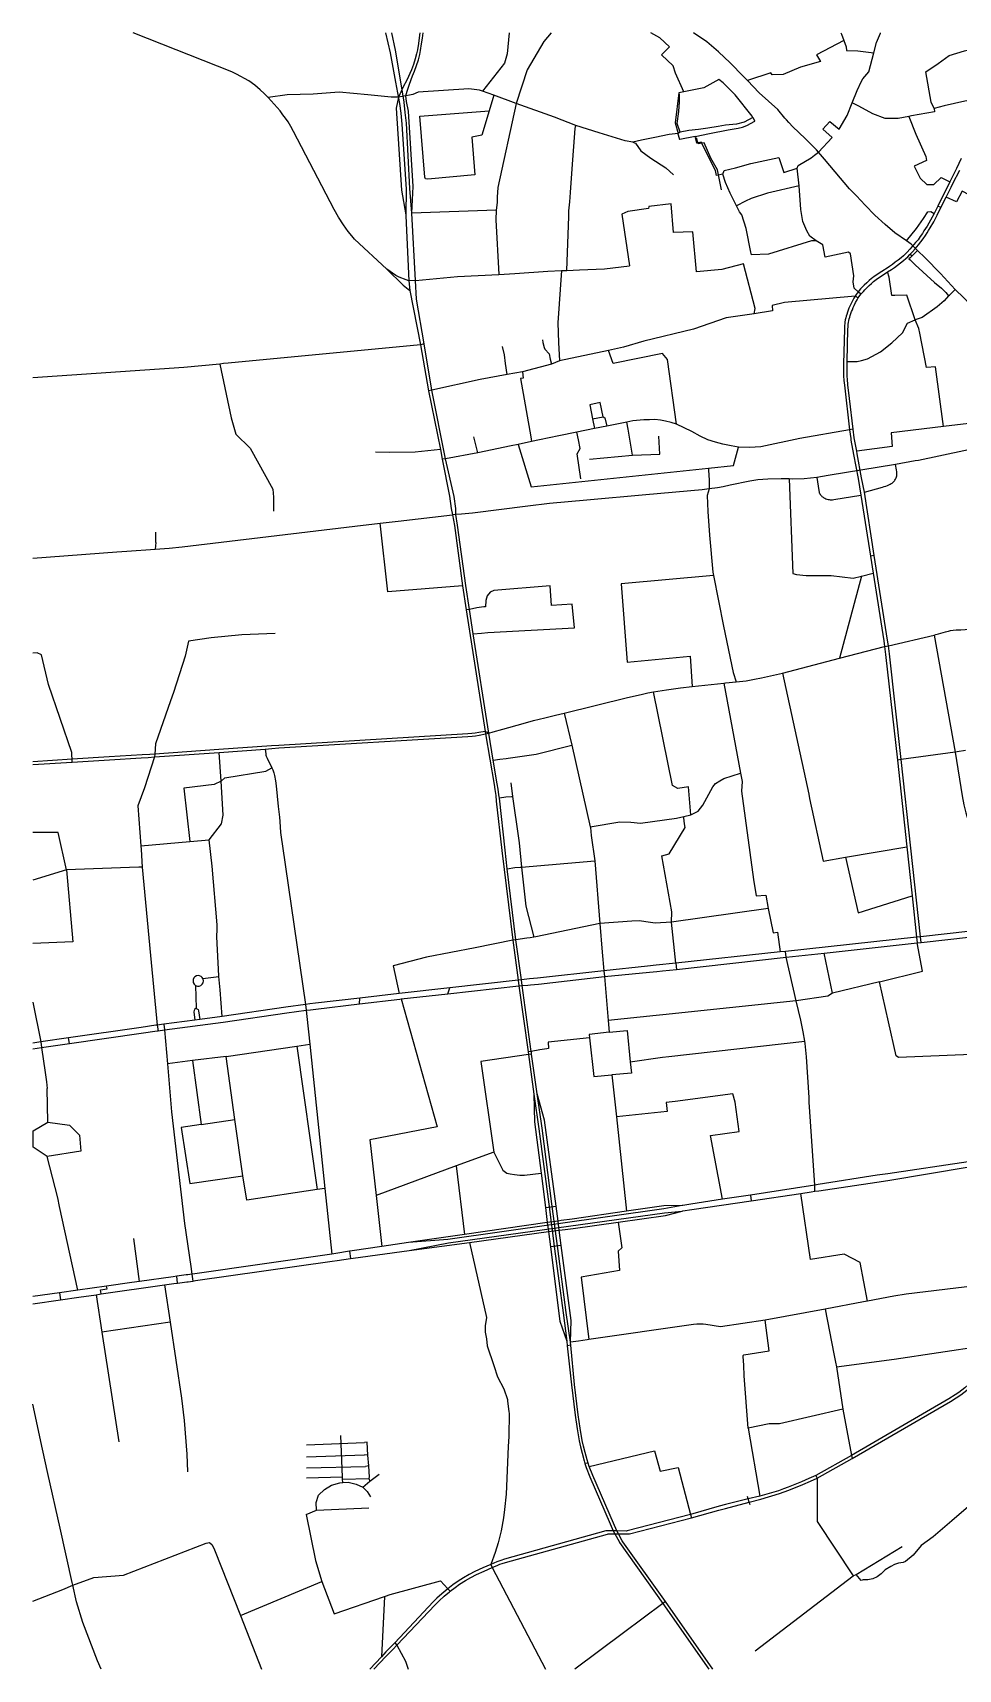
# Model space of a CAD drawing. Header units: inches. Extents: x 13422356 to 13429837, y 3670563 to 3675063.
# Drawn here: x 13422356 to 13424902, y 3670563 to 3675063 of the extents above; entities that cross this region are included whole.
import ezdxf

# ---------------------------------------------------------------- set-up
doc = ezdxf.new("R2010")
doc.units = ezdxf.units.IN
doc.header["$MEASUREMENT"] = 0

msp = doc.modelspace()

# ---------------------------------------------------------------- linework, layer by layer
for points in [[(13422917.2, 3674949.3), (13422904.1, 3674955.1), (13422632.5, 3675063)], [(13423326.3, 3675063), (13423339.7, 3675007.3), (13423354.5, 3674927.4), (13423365.4, 3674868.6), (13423368.4, 3674842.1), (13423372, 3674811.5)], [(13423384.5, 3674813.9), (13423380.9, 3674843.7), (13423377.8, 3674871.8), (13423368.4, 3674927.6), (13423354.1, 3675015.2), (13423344, 3675063)], [(13423421.1, 3675063), (13423419.6, 3675049.1), (13423417.4, 3675033.7), (13423414.4, 3675016.2), (13423412.2, 3675005.1), (13423408.6, 3674990.8), (13423404, 3674976), (13423398.4, 3674960.9), (13423385, 3674933)], [(13423392.5, 3674921.9), (13423400.8, 3674944.1), (13423406.6, 3674957.7), (13423412.3, 3674973.2), (13423417, 3674988.4), (13423420.8, 3675003.2), (13423423.1, 3675014.6), (13423426, 3675032.4), (13423428.3, 3675048), (13423429.9, 3675063)], [(13423666.9, 3675063), (13423661.3, 3675005.1), (13423653.5, 3674979.2), (13423593.7, 3674901.9)], [(13423782.4, 3675063), (13423762.5, 3675039.2), (13423716.2, 3674960.9), (13423686.2, 3674868.7), (13423635.9, 3674637.3), (13423634, 3674610.9)], [(13424147.3, 3674900.4), (13424123.8, 3674951.4), (13424118.1, 3674971.7), (13424085.6, 3675001.8), (13424107.4, 3675024.2), (13424081.4, 3675049.3), (13424056.2, 3675063)], [(13424429.3, 3674823.7), (13424425.3, 3674828.2), (13424405.4, 3674851.6), (13424354.7, 3674898.2), (13424322.4, 3674931.4), (13424311.1, 3674943), (13424274.7, 3674980.6), (13424242.4, 3675010.5), (13424210.7, 3675038), (13424173.7, 3675063)], [(13424578.8, 3675063), (13424580.4, 3675058.9), (13424587, 3675041.3), (13424593.4, 3675024.4), (13424594.9, 3675013.9), (13424625.4, 3675013.2), (13424669.4, 3675008.1)], [(13424639.3, 3674936.1), (13424656.4, 3674955.6), (13424669.4, 3675008.1), (13424676.6, 3675036.2), (13424687.8, 3675062.2), (13424688.3, 3675063)], [(13424587, 3675041.3), (13424512.3, 3675001.8), (13424522.7, 3674983.9), (13424468.4, 3674968.7), (13424420.3, 3674948.4), (13424390.1, 3674946.9), (13424386, 3674952.9), (13424322.4, 3674931.4)], [(13424835.6, 3674854.4), (13424827.3, 3674872), (13424812.3, 3674955.9), (13424846.7, 3674978), (13424876.5, 3675000.4), (13424918.9, 3675012.9), (13424987, 3675029.9), (13425007.3, 3675012.3)], [(13422951, 3674930.5), (13422917.2, 3674949.3)], [(13423330, 3674412.7), (13423241.6, 3674495), (13423233.7, 3674504.6), (13423224.2, 3674516.8), (13423211.3, 3674534.6), (13423197.6, 3674555.6), (13423185.4, 3674576.6), (13423073.8, 3674791.2), (13423066.1, 3674805.5), (13423058.6, 3674817.8), (13423051.4, 3674828.5), (13423044.7, 3674837.7), (13423036.7, 3674847.8), (13423028.7, 3674857), (13423003.6, 3674885.3), (13422992.9, 3674896), (13422982.2, 3674906.3), (13422967.1, 3674918.8), (13422951, 3674930.5)], [(13423385, 3674933), (13423375.6, 3674914.5)], [(13423385.9, 3674902.6), (13423392.5, 3674921.9)], [(13424338, 3674828.7), (13424337.2, 3674830.1), (13424336.2, 3674832.1), (13424335.3, 3674833.8), (13424288.6, 3674891.8), (13424255.4, 3674924.8), (13424243.3, 3674934.5), (13424202, 3674911.4), (13424147.3, 3674900.4), (13424133.4, 3674897.6), (13424123.5, 3674815.2), (13424131.4, 3674786.3)], [(13424506.4, 3674726), (13424517.7, 3674734.9), (13424555.3, 3674774.6), (13424529.9, 3674798.2), (13424548.7, 3674818.5), (13424574.4, 3674797.6), (13424596.8, 3674835.2), (13424610.3, 3674870), (13424623.6, 3674904.5), (13424636, 3674929.4)], [(13424636, 3674929.4), (13424639.3, 3674936.1)], [(13423392.9, 3674891), (13423382.6, 3674889.5), (13423362.4, 3674886.1), (13423342.1, 3674885.6), (13423278, 3674892.3), (13423199, 3674899.6), (13423128.1, 3674893.9), (13423055.8, 3674892.7), (13423003.6, 3674885.3)], [(13423375.6, 3674914.5), (13423368.7, 3674900), (13423366, 3674893.8), (13423362.4, 3674886.1), (13423356, 3674855.5), (13423370.8, 3674629.7), (13423382.2, 3674562.5), (13423382.7, 3674559.3), (13423390.7, 3674380.9)], [(13423408.9, 3674382.1), (13423399, 3674567), (13423403, 3674640.5), (13423389.5, 3674847.2), (13423384.8, 3674874.2), (13423382.6, 3674889.5), (13423385.9, 3674902.6)], [(13423401.5, 3674893.6), (13423392.9, 3674891)], [(13423850.1, 3674807.7), (13423791, 3674831), (13423686.2, 3674868.7), (13423624.3, 3674890.9), (13423593.7, 3674901.9), (13423585, 3674905), (13423555.8, 3674908.6), (13423416.3, 3674899.4), (13423401.5, 3674893.6)], [(13423624.3, 3674890.9), (13423611.8, 3674848.3)], [(13424136.7, 3674789.4), (13424129.2, 3674813), (13424133.6, 3674846.7), (13424135.6, 3674873.1), (13424135, 3674894)], [(13424951.2, 3674880.4), (13424920.1, 3674875), (13424862.8, 3674862.1), (13424835.6, 3674854.4), (13424836.8, 3674845.1), (13424773.2, 3674834.1), (13424765.8, 3674832.6), (13424736.8, 3674826.9), (13424700.7, 3674827.5), (13424666.6, 3674839.7), (13424628.4, 3674861.2), (13424610.3, 3674870)], [(13423611.8, 3674848.3), (13423592, 3674780.9), (13423564.3, 3674775.8), (13423572.3, 3674672.2), (13423443.2, 3674660), (13423437.1, 3674661.2), (13423434.8, 3674665.6), (13423421.2, 3674833.6), (13423611.8, 3674848.3)], [(13424337.2, 3674830.1), (13424312.7, 3674817.5), (13424291.9, 3674811.7), (13424262.2, 3674808.5), (13424241.6, 3674805.1), (13424213.2, 3674800.5), (13424187.3, 3674797), (13424161.3, 3674793.9), (13424136.7, 3674789.4), (13424131.4, 3674786.3)], [(13424342.3, 3674820.4), (13424338, 3674828.7)], [(13424765.8, 3674832.6), (13424785.2, 3674784.5), (13424812.9, 3674723), (13424814.7, 3674711.6), (13424780.7, 3674696.4), (13424797.4, 3674663.3), (13424815.6, 3674645.6), (13424834.7, 3674645.9), (13424855, 3674664.5), (13424878.5, 3674652.6)], [(13423372, 3674811.5), (13423383.3, 3674633.3), (13423382.2, 3674562.5)], [(13423399, 3674567), (13423393.3, 3674635), (13423384.5, 3674813.9)], [(13423833.4, 3674597.6), (13423835.5, 3674623.9), (13423840, 3674688.4), (13423848.7, 3674799.5), (13423850.1, 3674807.7)], [(13424006.9, 3674762), (13423986, 3674765.9), (13423914, 3674787.7), (13423850.1, 3674807.7)], [(13424131.4, 3674786.3), (13424106.9, 3674782.9), (13424067.8, 3674774.9), (13424030.7, 3674767.8), (13424006.9, 3674762)], [(13424131.9, 3674784.2), (13424131.4, 3674786.3)], [(13424134.8, 3674771.9), (13424131.9, 3674784.2)], [(13424177.9, 3674777.8), (13424217.3, 3674785.7), (13424269.1, 3674796.2), (13424296.5, 3674801), (13424308.9, 3674803.5), (13424320.5, 3674807.7), (13424342.8, 3674819.5), (13424342.3, 3674820.4)], [(13424436, 3674816.2), (13424429.3, 3674823.7)], [(13424759.1, 3674490.7), (13424727.9, 3674513.1), (13424701, 3674535.7), (13424672.4, 3674561.4), (13424646, 3674588.9), (13424622.2, 3674614.6), (13424602.5, 3674633.7), (13424563.1, 3674680.3), (13424534.4, 3674715.5), (13424517.7, 3674734.9), (13424512.3, 3674741.2), (13424481.3, 3674772.2), (13424447.2, 3674803.9), (13424436, 3674816.2)], [(13424006.9, 3674762), (13424014.2, 3674759.4)], [(13424014.2, 3674759.4), (13424028.9, 3674738.2)], [(13424028.9, 3674738.2), (13424056.6, 3674718), (13424097.3, 3674691.9), (13424118.6, 3674672.2)], [(13424634.4, 3674344.1), (13424626.7, 3674350.4), (13424615.3, 3674360.5), (13424612.6, 3674378.4), (13424615.1, 3674394.7), (13424605.7, 3674455.3), (13424599.9, 3674459.2), (13424536.3, 3674446.2), (13424529.1, 3674480.1), (13424510.8, 3674490.4), (13424498.2, 3674491.1), (13424380, 3674454.5), (13424333.4, 3674452), (13424331.8, 3674459.8), (13424318.5, 3674525), (13424306.7, 3674562), (13424299.8, 3674570.7), (13424291.7, 3674587), (13424274.3, 3674621.6), (13424261.6, 3674651.5), (13424254.6, 3674673.9), (13424237, 3674670.6), (13424234.3, 3674683.9), (13424194.7, 3674761.9), (13424182.5, 3674759.6), (13424177.9, 3674777.8), (13424136.2, 3674769.8), (13424135.4, 3674770.4), (13424134.8, 3674771.9)], [(13424250.5, 3674630.8), (13424239.8, 3674686.3), (13424221.8, 3674718.3), (13424203, 3674760.7), (13424186.3, 3674757.1), (13424181.8, 3674774.1)], [(13424254.6, 3674673.9), (13424257.9, 3674684.5), (13424289.5, 3674691.6), (13424331, 3674703), (13424369.5, 3674711.9), (13424408.6, 3674720), (13424421.8, 3674678.8), (13424459.1, 3674691)], [(13424510.8, 3674490.4), (13424493.8, 3674503.5), (13424485.4, 3674518.2), (13424474.6, 3674543.5), (13424469, 3674576.7), (13424463.9, 3674642.1), (13424459.1, 3674691), (13424461.2, 3674697.6), (13424497.8, 3674719.4)], [(13424497.8, 3674719.4), (13424506.4, 3674726)], [(13424910.3, 3674717.1), (13424897, 3674689.5), (13424878.5, 3674652.6), (13424845.4, 3674586.5), (13424835.3, 3674566.4), (13424825.6, 3674547.8), (13424816.4, 3674531.4)], [(13424824.9, 3674526.3), (13424834.4, 3674543.1), (13424844.2, 3674561.8), (13424854.3, 3674582.1), (13424868.7, 3674610.9), (13424875, 3674623.5), (13424882.3, 3674638), (13424887.4, 3674648.1), (13424905.9, 3674685.2)], [(13423634, 3674610.9), (13423633.9, 3674596.2)], [(13424463.9, 3674642.1), (13424377.6, 3674622.3), (13424331.9, 3674607.4), (13424317, 3674600), (13424291.7, 3674587)], [(13425116.6, 3674575.3), (13425056, 3674568.6), (13425019, 3674583.2), (13424980.4, 3674588.6), (13424952.7, 3674606.5), (13424912.4, 3674627.1), (13424897.1, 3674597.9), (13424868.7, 3674610.9)], [(13423631.1, 3674574.8), (13423399, 3674567)], [(13423633.9, 3674596.2), (13423631.1, 3674574.8), (13423629.9, 3674548.6), (13423638.7, 3674398.6)], [(13423825.6, 3674409.3), (13423830.7, 3674558), (13423831, 3674573.5)], [(13423831, 3674573.5), (13423833.4, 3674597.6)], [(13424340.9, 3674289.7), (13424343.6, 3674305), (13424311, 3674427.4), (13424251.9, 3674412.4), (13424181.7, 3674405.9), (13424171.6, 3674515.8), (13424119, 3674514), (13424112.2, 3674592.5), (13424051, 3674585.3), (13424050.1, 3674579.7), (13423993.3, 3674571.6), (13423976.6, 3674564.1), (13423997.5, 3674422.3)], [(13424759.1, 3674490.7), (13424787.3, 3674524.7), (13424806.4, 3674552.2), (13424818.3, 3674570.7), (13424826.1, 3674571.6), (13424835.3, 3674566.4)], [(13424854.3, 3674582.1), (13424845.4, 3674586.5)], [(13424816.4, 3674531.4), (13424811.9, 3674524.4), (13424807.6, 3674517.9), (13424803.5, 3674511.3), (13424797.5, 3674502.3), (13424791.3, 3674493.8), (13424784.7, 3674485.8), (13424775.5, 3674474.9), (13424768.8, 3674467.5), (13424761.6, 3674460), (13424755.8, 3674454.3), (13424751.1, 3674449.8), (13424744.9, 3674444.3), (13424736.9, 3674437.8), (13424728.8, 3674431.9), (13424720.7, 3674425.9)], [(13424726.4, 3674417.7), (13424734.7, 3674423.8), (13424743, 3674430), (13424751.3, 3674436.7), (13424757.8, 3674442.4), (13424762.8, 3674447.2), (13424768.6, 3674452.9), (13424769.8, 3674454.2), (13424776.1, 3674460.7), (13424783, 3674468.4), (13424792.4, 3674479.4), (13424799.1, 3674487.7), (13424805.6, 3674496.5), (13424811.8, 3674505.9), (13424816, 3674512.4), (13424820.3, 3674519), (13424824.9, 3674526.3)], [(13425070.8, 3674159.2), (13424981.9, 3674266.5), (13424953.3, 3674296.5), (13424917.1, 3674333.7), (13424893, 3674357.1), (13424853, 3674400.8), (13424811.1, 3674444.1), (13424789.9, 3674464.3), (13424772, 3674481.4), (13424759.1, 3674490.7)], [(13423825.6, 3674409.3), (13423859.9, 3674410.8), (13423929, 3674414.1), (13423997.5, 3674422.3)], [(13424720.7, 3674425.9), (13424712.5, 3674420.4), (13424708.7, 3674417.8), (13424691.9, 3674406.7), (13424670.5, 3674392.4), (13424666.4, 3674389.5), (13424663, 3674386.9), (13424656.5, 3674381.4), (13424650, 3674375.6), (13424643.2, 3674368.9), (13424637.7, 3674363.2), (13424633.4, 3674358.4), (13424626.7, 3674350.4), (13424621.1, 3674343.3), (13424618.2, 3674338.7), (13424614.9, 3674333.4), (13424610.8, 3674325.9), (13424606.4, 3674317), (13424603.8, 3674311.2), (13424601.4, 3674305.2), (13424599.4, 3674300.4), (13424597.3, 3674294.5), (13424595.2, 3674288.2), (13424593.7, 3674283.5), (13424592.5, 3674279.1), (13424591.2, 3674273.3), (13424590.2, 3674267.6), (13424589.6, 3674262.7), (13424589.3, 3674258.9), (13424589, 3674254.7), (13424588.7, 3674248.5), (13424586, 3674152.5), (13424586.2, 3674136.4), (13424586.3, 3674124.8), (13424586.6, 3674117), (13424587.1, 3674109.5), (13424587.5, 3674106.3), (13424588.7, 3674093.9), (13424602.6, 3673971.4)], [(13424769.3, 3674443.9), (13424766.3, 3674440.9)], [(13424766.3, 3674440.9), (13424769.5, 3674438.4), (13424783.1, 3674424.6), (13424836.5, 3674376), (13424856.2, 3674360.8), (13424867.3, 3674348.9), (13424875.4, 3674339.3), (13424877.4, 3674341.2)], [(13424779.6, 3674454.1), (13424774.8, 3674449.3), (13424769.3, 3674443.9)], [(13424769.8, 3674454.2), (13424774.8, 3674449.3)], [(13424789.9, 3674464.3), (13424779.6, 3674454.1)], [(13423330, 3674412.7), (13423375.2, 3674369), (13423393.2, 3674354.4)], [(13423408.9, 3674382.1), (13423390.7, 3674380.9), (13423383.3, 3674383.4), (13423364.5, 3674390.7), (13423355.3, 3674395.7), (13423330, 3674412.7)], [(13423390.7, 3674380.9), (13423393.2, 3674354.4), (13423422.9, 3674205.2)], [(13423408.9, 3674382.1), (13423524.8, 3674392.8), (13423638.7, 3674398.6), (13423682.4, 3674400.9), (13423773.5, 3674407.5), (13423810.7, 3674408.9), (13423825.6, 3674409.3)], [(13423432.9, 3674207.5), (13423411.9, 3674330.3), (13423408.9, 3674382.1)], [(13423810.7, 3674408.9), (13423800.4, 3674264.9), (13423802.5, 3674211.2), (13423804.9, 3674160.4)], [(13424612.5, 3673972.6), (13424602.9, 3674057.3), (13424598.6, 3674094.9), (13424597, 3674110.3), (13424596.6, 3674117.5), (13424596.2, 3674125.1), (13424596.1, 3674136.5), (13424596, 3674152.4), (13424596.1, 3674158.9), (13424598.6, 3674248), (13424598.9, 3674254.1), (13424599.2, 3674258.2), (13424599.5, 3674261.7), (13424600, 3674266.1), (13424600.9, 3674271.4), (13424602.1, 3674276.6), (13424603.3, 3674280.7), (13424604.7, 3674285.1), (13424606.7, 3674291.2), (13424608.7, 3674296.8), (13424610.6, 3674301.5), (13424613, 3674307.3), (13424615.4, 3674312.7), (13424619.6, 3674321.3), (13424623.5, 3674328.4), (13424626.8, 3674334), (13424629.2, 3674337.6), (13424634.4, 3674344.1), (13424641, 3674351.9), (13424645, 3674356.4), (13424647.3, 3674358.8), (13424650.3, 3674361.9), (13424656.8, 3674368.3), (13424663, 3674373.9), (13424669.2, 3674379.2), (13424672.2, 3674381.5), (13424676.1, 3674384.1), (13424707.6, 3674405.4), (13424718, 3674412.1), (13424726.4, 3674417.7)], [(13424861.3, 3673979.9), (13424839.4, 3674144), (13424814.3, 3674142.1), (13424796.5, 3674236.6), (13424793.8, 3674249.4), (13424783.7, 3674273.7), (13424760.4, 3674341.4), (13424727.2, 3674340.4), (13424719.6, 3674340.2), (13424711.7, 3674391.3), (13424707.6, 3674405.4)], [(13424626.8, 3674334), (13424618.2, 3674338.7), (13424424, 3674320.8), (13424390.4, 3674313.3), (13424390.9, 3674297.9), (13424340.9, 3674289.7)], [(13424875.4, 3674339.3), (13424863.3, 3674326), (13424844.2, 3674309.4), (13424802.6, 3674280.4), (13424783.7, 3674273.7)], [(13424877.4, 3674341.2), (13424884.7, 3674348.5)], [(13424884.7, 3674348.5), (13424893, 3674357.1)], [(13424340.9, 3674289.7), (13424263.2, 3674279), (13424173.7, 3674247.9), (13424036.9, 3674215.1), (13423981.1, 3674198.4), (13423939.9, 3674189.5), (13423804.9, 3674160.4), (13423783.5, 3674151.8), (13423703.6, 3674130.8), (13423661.6, 3674123.6), (13423586.6, 3674109.6), (13423453.7, 3674080.6), (13423445.2, 3674078.7)], [(13424596.1, 3674158.9), (13424623.6, 3674159), (13424636.2, 3674161.6), (13424652.3, 3674166.7), (13424687.8, 3674185.2), (13424719.2, 3674210.3), (13424748.4, 3674238.1), (13424762.6, 3674264), (13424783.7, 3674273.7)], [(13423422.9, 3674205.2), (13422894, 3674154.5)], [(13423432.9, 3674207.5), (13423422.9, 3674205.2)], [(13423422.9, 3674205.2), (13423445.2, 3674078.7), (13423477.5, 3673917), (13423482.9, 3673890.2)], [(13423491.5, 3673891.8), (13423453.7, 3674080.6), (13423432.9, 3674207.5)], [(13423661.6, 3674123.6), (13423656.7, 3674153.4), (13423653.6, 3674177), (13423648.1, 3674200.2)], [(13423758, 3674218.9), (13423759.8, 3674211), (13423762.9, 3674197.9), (13423765.1, 3674193.2), (13423776.8, 3674180.2), (13423779.9, 3674165), (13423783.5, 3674151.8)], [(13422881.3, 3674153.1), (13422871.4, 3674152), (13422772.3, 3674142.5), (13422356.4, 3674113.9)], [(13422871.4, 3674152), (13422902.3, 3674004.3), (13422915.4, 3673958.9), (13422954.9, 3673920.7), (13423017, 3673808.4), (13423018.2, 3673785.7), (13423018.2, 3673747.5)], [(13422894, 3674154.5), (13422881.3, 3674153.1)], [(13424127.3, 3673986.8), (13424102, 3674164.9), (13424088.3, 3674181), (13423952.7, 3674153.6), (13423939.9, 3674189.5)], [(13423703.6, 3674130.8), (13423705.3, 3674113.4), (13423698, 3674112), (13423726, 3673951.9), (13423728.4, 3673938.8)], [(13423896, 3674001.4), (13423925.1, 3674006.7), (13423917, 3674045.9), (13423888.2, 3674040.2), (13423896, 3674001.4)], [(13424602.6, 3673971.4), (13424466.2, 3673947.2), (13424359.3, 3673924.7), (13424343.7, 3673923.3), (13424327, 3673922.6), (13424297.8, 3673923.2), (13424277, 3673927.2), (13424254.5, 3673931.8), (13424233.8, 3673937), (13424213.5, 3673943.6), (13424192.3, 3673953.5), (13424169.4, 3673966.5), (13424127.3, 3673986.8), (13424112.7, 3673991), (13424097, 3673994.5), (13424083.3, 3673997.3), (13424067.8, 3673999.1), (13424052.4, 3673998.9), (13424036.9, 3673998.4), (13424006.6, 3673995.5), (13423990.3, 3673992.2), (13423935.2, 3673981.3), (13423901.5, 3673974.6), (13423852.9, 3673964.5), (13423803.6, 3673954.4), (13423750.4, 3673943.4), (13423728.4, 3673938.8), (13423691.1, 3673931.1), (13423672.4, 3673927.2), (13423580.6, 3673907.8), (13423491.5, 3673891.8)], [(13423896, 3674001.4), (13423901.5, 3673974.6)], [(13423925.1, 3674006.7), (13423930.3, 3674003.7), (13423935.2, 3673981.3)], [(13424006.2, 3673901.1), (13423993.7, 3673972.6), (13423990.3, 3673992.2)], [(13424612.5, 3673972.6), (13424602.6, 3673971.4)], [(13424602.6, 3673971.4), (13424606.1, 3673947.7), (13424606.8, 3673942.7), (13424613.9, 3673903.6)], [(13424623.8, 3673905.4), (13424622.5, 3673912), (13424616.7, 3673944.3), (13424615.9, 3673949.2), (13424612.5, 3673972.6)], [(13425040.4, 3674001.1), (13424861.3, 3673979.9), (13424717.1, 3673962.8), (13424720.1, 3673925.5), (13424622.5, 3673912)], [(13423580.6, 3673907.8), (13423569.9, 3673951.8)], [(13423691.1, 3673931.1), (13423727.3, 3673814.7), (13424215.1, 3673865.8), (13424283.8, 3673873.2), (13424297.8, 3673923.2)], [(13423863.9, 3673836.4), (13423854.1, 3673905.5), (13423862.2, 3673919.5), (13423857.3, 3673943.3), (13423852.9, 3673964.5)], [(13423887.3, 3673890.3), (13424006.2, 3673901.1), (13424081.5, 3673904.4), (13424078.2, 3673953.9)], [(13425054.4, 3673942.8), (13424792.3, 3673887.1)], [(13423477.5, 3673917), (13423408.3, 3673909.5), (13423338, 3673908.8), (13423299.6, 3673909.5)], [(13423491.5, 3673891.8), (13423482.9, 3673890.2)], [(13423482.9, 3673890.2), (13423502.6, 3673788.4)], [(13423515.1, 3673787.9), (13423491.5, 3673891.8)], [(13424613.9, 3673903.6), (13424626.2, 3673837.7)], [(13424636.1, 3673839.4), (13424623.8, 3673905.4)], [(13424783, 3673885.5), (13424729.4, 3673875.5)], [(13424792.3, 3673887.1), (13424783, 3673885.5)], [(13424215.1, 3673865.8), (13424215.2, 3673860.4)], [(13424215.2, 3673860.4), (13424216.7, 3673832.5)], [(13424513.2, 3673840.2), (13424478.5, 3673836.4), (13424446.3, 3673835.9), (13424436.4, 3673836.1), (13424415.2, 3673836.5), (13424378.2, 3673835.6), (13424350.7, 3673833.2), (13424328.3, 3673829.9), (13424274.3, 3673818.9), (13424255, 3673814.1), (13424240, 3673811.4), (13424217, 3673808.7)], [(13424729.4, 3673875.5), (13424543.9, 3673845.1), (13424513.2, 3673840.2)], [(13424513.2, 3673840.2), (13424518.1, 3673804.3), (13424519.1, 3673799.9), (13424519.8, 3673798), (13424520.8, 3673795.6), (13424522.5, 3673792.9), (13424523.6, 3673791.5), (13424525.6, 3673789.3), (13424527.1, 3673787.9), (13424530.1, 3673785.6), (13424532.2, 3673784.3), (13424535, 3673782.8), (13424537.6, 3673781.7), (13424540.8, 3673780.6), (13424543.9, 3673779.7), (13424546.8, 3673779.2), (13424550, 3673778.9), (13424553.1, 3673778.9), (13424555.8, 3673779), (13424559.4, 3673779.4), (13424634.1, 3673791.4)], [(13424626.2, 3673837.7), (13424634.1, 3673791.4)], [(13424709.8, 3673377.6), (13424707.3, 3673392.4), (13424670.8, 3673625.6), (13424643.6, 3673799.8), (13424636.1, 3673839.4)], [(13424643.6, 3673799.8), (13424694, 3673813.6), (13424698.4, 3673814.9), (13424702.7, 3673816.5), (13424707.5, 3673818.4), (13424711, 3673820), (13424714.9, 3673821.9), (13424717.4, 3673823.3), (13424720.1, 3673824.9), (13424723.1, 3673827.4), (13424726.1, 3673830.6), (13424727.6, 3673832.7), (13424729.3, 3673835.4), (13424731, 3673839.2), (13424732, 3673842.2), (13424732.6, 3673845), (13424732.8, 3673847.1), (13424733, 3673850.2), (13424732.9, 3673851.5), (13424732.6, 3673855.3), (13424731.9, 3673860.8), (13424729.4, 3673875.5)], [(13424217, 3673808.7), (13424197.3, 3673806), (13424042.9, 3673792.3), (13423880.7, 3673777.7), (13423777.4, 3673768.1), (13423718.5, 3673760.9), (13423565.9, 3673742.3)], [(13424217, 3673808.7), (13424211, 3673790.2), (13424213.4, 3673746.6), (13424217.6, 3673681.5), (13424226.8, 3673580), (13424228.6, 3673570.6), (13424255.8, 3673431), (13424282.9, 3673303.8), (13424291.3, 3673278.1)], [(13424216.7, 3673832.5), (13424217, 3673808.7)], [(13424436.4, 3673836.1), (13424446.6, 3673576.1), (13424457.3, 3673573.7), (13424483.6, 3673570.1), (13424552.3, 3673570.7), (13424613.2, 3673563), (13424636, 3673569), (13424667.7, 3673577.4)], [(13424634.1, 3673791.4), (13424660.3, 3673624.1), (13424667.7, 3673577.4), (13424696.9, 3673390.6), (13424698.9, 3673375)], [(13423502.6, 3673788.4), (13423507.3, 3673754.9)], [(13423507.3, 3673754.9), (13423511.2, 3673737.3), (13423516.2, 3673708.1), (13423538.6, 3673542.2), (13423548.9, 3673476.1), (13423600.9, 3673141.3), (13423602.1, 3673134.8), (13423625.5, 3672996.1), (13423627.7, 3672981.9), (13423629.8, 3672966), (13423631.4, 3672950.3), (13423646.7, 3672814.4), (13423676.5, 3672567.7), (13423691.6, 3672457.7)], [(13423519.7, 3673755.1), (13423515.1, 3673787.9)], [(13423700.3, 3672458.8), (13423685.2, 3672569.2), (13423661.6, 3672764.2), (13423655.4, 3672815.4), (13423640, 3672958), (13423638.5, 3672967), (13423636.4, 3672983.2), (13423634.1, 3672997.6), (13423623.2, 3673062.6), (13423610.8, 3673136.9), (13423567.4, 3673410.6), (13423557.6, 3673477.3), (13423547.3, 3673543.4), (13423524.9, 3673709.3), (13423520, 3673738), (13423519.7, 3673755.1)], [(13422767.6, 3673649.8), (13423242.1, 3673706.1), (13423312.4, 3673714.5), (13423361.2, 3673720.1), (13423511.2, 3673737.3)], [(13423538.6, 3673542.2), (13423332.9, 3673525.4), (13423312.4, 3673714.5)], [(13423536.1, 3673739.4), (13423520, 3673738), (13423511.2, 3673737.3)], [(13423565.9, 3673742.3), (13423536.1, 3673739.4)], [(13422694.9, 3673661.6), (13422693.5, 3673643)], [(13422694.9, 3673661.6), (13422695.3, 3673689.3)], [(13422356.4, 3673618.2), (13422587.3, 3673635.2), (13422615.1, 3673637.3), (13422693.5, 3673643), (13422731.5, 3673645.8)], [(13422731.5, 3673645.8), (13422767.6, 3673649.8)], [(13424670.8, 3673625.6), (13424660.3, 3673624.1)], [(13424228.6, 3673570.6), (13423974.8, 3673547.5), (13423991.5, 3673332.5), (13424164.7, 3673348.6), (13424170.5, 3673265.4)], [(13424636, 3673569), (13424575.2, 3673343.7)], [(13423608, 3673413.5), (13423846.4, 3673426.8), (13423840.5, 3673491.3), (13423782.8, 3673488), (13423779.8, 3673541.8), (13423624.6, 3673528.9), (13423614.1, 3673524.8), (13423606.4, 3673514.6), (13423602.5, 3673502.1), (13423601.6, 3673484.8), (13423597, 3673484)], [(13423577.7, 3673481.3), (13423557.6, 3673477.3), (13423548.9, 3673476.1)], [(13423597, 3673484), (13423577.7, 3673481.3)], [(13424866.7, 3673415.3), (13424870.4, 3673416.3), (13424875.3, 3673417.7), (13424880.3, 3673418.9), (13424887.5, 3673419.9), (13424896.5, 3673420.8), (13424908.6, 3673421.5), (13425062.3, 3673433)], [(13422784.6, 3673390.3), (13422775.3, 3673349.1), (13422743.2, 3673249.2)], [(13423023.4, 3673411.3), (13422931.3, 3673407.6), (13422847.3, 3673399.6), (13422784.6, 3673390.3)], [(13423567.4, 3673410.6), (13423591, 3673412.4)], [(13423591, 3673412.4), (13423608, 3673413.5)], [(13424709.8, 3673377.6), (13424835.5, 3673406.6), (13424840.4, 3673407.9), (13424847.7, 3673410.2)], [(13424835.5, 3673406.6), (13424893.6, 3673084.5), (13424912.5, 3672964.9), (13424917.4, 3672939.8), (13424922.8, 3672918.2), (13424928.2, 3672900), (13424932.7, 3672887.3), (13424939.4, 3672871.6), (13424946.1, 3672859.4), (13424954.5, 3672846.7), (13424960, 3672840), (13424969.2, 3672829.8), (13424983.9, 3672816.5), (13425008.5, 3672796.5), (13425067, 3672751.6)], [(13424847.7, 3673410.2), (13424866.7, 3673415.3)], [(13422465, 3673057.6), (13422464.6, 3673065.2), (13422464.1, 3673077), (13422464, 3673084.1), (13422399.5, 3673270.4), (13422380.4, 3673352.8), (13422368.4, 3673357.6), (13422356.4, 3673356.6)], [(13423649.7, 3673148.3), (13423705.3, 3673163.6), (13423734, 3673171.6), (13423764.6, 3673179.6), (13423794.5, 3673186.9), (13423818.1, 3673192.4), (13423992, 3673235), (13424030, 3673243.7), (13424048.1, 3673247.7), (13424063.5, 3673250.3), (13424099.6, 3673256.2), (13424138, 3673261.6), (13424170.5, 3673265.4), (13424256.9, 3673274.9), (13424261.9, 3673275.3), (13424291.3, 3673278.1), (13424309, 3673280), (13424318.6, 3673281.3), (13424327.7, 3673282.6), (13424341.3, 3673285.2), (13424361, 3673289.2), (13424418.8, 3673302.3), (13424575.2, 3673343.7), (13424698.9, 3673375)], [(13424698.9, 3673375), (13424709.8, 3673377.6)], [(13424698.9, 3673375), (13424702.2, 3673353.3), (13424734.6, 3673063.2), (13424760.4, 3672824.1), (13424775.1, 3672689.5), (13424787.5, 3672576.2), (13424789.3, 3672560.4)], [(13424798, 3672577.4), (13424745.1, 3673064.3), (13424713.1, 3673355.6), (13424709.8, 3673377.6)], [(13424418.8, 3673302.3), (13424490.6, 3672969.2)], [(13424256.9, 3673274.9), (13424303.1, 3673027.1), (13424307.4, 3673004), (13424305.9, 3672977.5), (13424338.8, 3672734.7), (13424346.5, 3672689.6), (13424372.5, 3672692), (13424379.1, 3672655), (13424392.5, 3672588.4), (13424405.1, 3672589.6), (13424411.9, 3672535.5)], [(13422735.3, 3673225.8), (13422693.8, 3673107.8), (13422692.1, 3673079.2), (13422691.6, 3673071.7)], [(13422743.2, 3673249.2), (13422735.3, 3673225.8)], [(13424166.6, 3672912.4), (13424160.3, 3672989.2), (13424131, 3672984.5), (13424116.3, 3672993.3), (13424063.5, 3673250.3)], [(13423818.1, 3673192.4), (13423839.4, 3673103.7), (13423889.9, 3672879.7), (13423890.2, 3672878.7), (13423890.5, 3672877.8)], [(13423610.8, 3673136.9), (13423600.9, 3673141.3), (13423583.3, 3673138.8), (13423573.5, 3673137.3), (13423563.9, 3673136.1), (13423553, 3673135.2), (13423033.1, 3673103.5)], [(13423033.5, 3673096.4), (13423553.5, 3673127.6), (13423564.6, 3673128.6), (13423574.6, 3673129.8), (13423584.6, 3673131.3), (13423602.1, 3673134.8), (13423610.8, 3673136.9)], [(13423610.8, 3673136.9), (13423623.1, 3673141.1)], [(13423623.1, 3673141.1), (13423649.7, 3673148.3)], [(13422657, 3673077.8), (13422567.1, 3673071.6), (13422464.6, 3673065.2), (13422356.4, 3673058.3)], [(13422691.6, 3673071.7), (13422664.3, 3672986.7), (13422645.2, 3672937.6), (13422654.2, 3672826.9), (13422655, 3672816.8), (13422657.5, 3672768.8), (13422680, 3672526), (13422698.8, 3672334.4), (13422701.1, 3672318.7)], [(13422678.1, 3673078.2), (13422657, 3673077.8)], [(13422674.3, 3673070.4), (13422691.6, 3673071.7), (13422868.9, 3673084.2), (13422996, 3673093.2), (13423013.6, 3673094.7)], [(13423012.8, 3673102.5), (13422868.3, 3673091.8), (13422692.1, 3673079.2), (13422678.1, 3673078.2)], [(13422877.7, 3672357.6), (13422871.6, 3672431.5), (13422868.6, 3672467.5), (13422868.4, 3672469.6), (13422863.1, 3672577), (13422863.4, 3672598), (13422863.5, 3672610.2), (13422850.2, 3672771), (13422842.1, 3672843.9), (13422875.7, 3672888), (13422880.5, 3672911.9), (13422874.9, 3673005.1), (13422868.9, 3673084.2)], [(13422996, 3673093.2), (13422997.4, 3673079.9), (13422998, 3673076.4), (13422998.8, 3673073.8), (13423001.6, 3673068.1), (13423014.4, 3673041.8), (13423016.8, 3673036), (13423019.3, 3673027.6), (13423021.1, 3673020.2), (13423023.8, 3673006.1), (13423025.8, 3672992.3), (13423031.6, 3672935.7), (13423035, 3672905.7), (13423036.1, 3672894.3), (13423038.3, 3672863.8), (13423039.5, 3672851.2), (13423043.2, 3672826.4), (13423106.7, 3672391)], [(13423033.1, 3673103.5), (13423012.8, 3673102.5)], [(13423013.6, 3673094.7), (13423033.5, 3673096.4)], [(13423658.6, 3673067.6), (13423663.7, 3673067.9), (13423741, 3673079.3), (13423839.4, 3673103.7)], [(13424898.7, 3673085.5), (13424893.6, 3673084.5), (13424745.1, 3673064.3), (13424734.6, 3673063.2)], [(13424921.5, 3673089.4), (13424898.7, 3673085.5)], [(13422356.4, 3673050.7), (13422465, 3673057.6), (13422567.6, 3673064), (13422654.5, 3673069.4)], [(13422654.5, 3673069.4), (13422674.3, 3673070.4)], [(13422874.9, 3673005.1), (13422884.8, 3673014.3), (13422997.9, 3673032.5), (13423014.4, 3673041.8)], [(13423623.2, 3673062.6), (13423641.2, 3673065.2)], [(13423641.2, 3673065.2), (13423658.6, 3673067.6)], [(13423889.9, 3672879.7), (13423971.5, 3672893.6), (13424001.4, 3672892.7), (13424028, 3672889.7), (13424126.8, 3672903.4), (13424146.8, 3672907.6), (13424166.6, 3672912.4), (13424174, 3672916), (13424186.2, 3672922.8), (13424199.6, 3672938.6), (13424226.8, 3672989.1), (13424234.7, 3672998.5), (13424246.1, 3673006.2), (13424256.8, 3673012.8), (13424303.1, 3673027.1)], [(13422874.9, 3673005.1), (13422855.9, 3672996), (13422771.6, 3672985.9), (13422788.7, 3672839.1)], [(13423671.2, 3673000.7), (13423676.3, 3672962.5), (13423692.4, 3672847.9)], [(13423657.7, 3672960.6), (13423640, 3672958)], [(13423673.4, 3672962), (13423657.7, 3672960.6)], [(13423676.3, 3672962.5), (13423673.4, 3672962)], [(13424490.6, 3672969.2), (13424493.1, 3672957.8)], [(13424493.1, 3672957.8), (13424530.2, 3672785.5), (13424591.9, 3672795.8), (13424760.4, 3672824.1)], [(13424147.1, 3672904.3), (13424146.8, 3672907.6)], [(13424149.1, 3672887.8), (13424147.1, 3672904.3)], [(13422449.3, 3672761.5), (13422426.7, 3672863.8), (13422356.4, 3672863.6)], [(13423692.4, 3672847.9), (13423694, 3672835.3)], [(13423890.5, 3672877.8), (13423892.6, 3672855.9)], [(13423892.6, 3672855.9), (13423902, 3672785.9), (13423916.5, 3672613.3), (13423922.6, 3672534.4), (13423927.2, 3672483.3)], [(13424379.1, 3672655), (13424113.1, 3672617.7), (13424113.7, 3672645.4), (13424087.1, 3672799.8), (13424106.5, 3672805.5), (13424150.4, 3672877.4), (13424149.1, 3672887.8)], [(13422654.2, 3672826.9), (13422788.7, 3672839.1), (13422842.1, 3672843.9)], [(13423694, 3672835.3), (13423700.3, 3672768.8), (13423713, 3672661.6), (13423734.3, 3672576.3)], [(13422622.5, 3672768.1), (13422449.3, 3672761.5), (13422356.4, 3672732.7)], [(13422449.3, 3672761.5), (13422466.8, 3672563.1), (13422356.4, 3672558.7)], [(13422648.4, 3672768.5), (13422622.5, 3672768.1)], [(13422657.5, 3672768.8), (13422648.4, 3672768.5)], [(13423661.6, 3672764.2), (13423682.8, 3672767.7)], [(13423682.8, 3672767.7), (13423697.1, 3672769)], [(13423697.1, 3672769), (13423700.3, 3672768.8), (13423902, 3672785.9)], [(13424591.9, 3672795.8), (13424626.3, 3672643.3), (13424775.1, 3672689.5)], [(13425348.4, 3672633.6), (13425337.9, 3672632.7), (13425026.5, 3672601.4), (13424969.1, 3672595.7), (13424954.1, 3672594.2), (13424936.9, 3672592.4), (13424798, 3672577.4)], [(13423916.5, 3672613.3), (13423739.8, 3672577.2), (13423734.3, 3672576.3), (13423724.8, 3672574.6)], [(13424024.7, 3672621.3), (13424004.5, 3672619.8), (13423916.5, 3672613.3)], [(13424055.7, 3672616.4), (13424024.7, 3672621.3)], [(13424125, 3672504.6), (13424113.1, 3672617.7), (13424068.6, 3672614.4), (13424055.7, 3672616.4)], [(13424798, 3672577.4), (13424787.5, 3672576.2), (13424426.6, 3672537), (13424411.9, 3672535.5), (13424125, 3672504.6), (13424071.3, 3672499)], [(13424789.3, 3672560.4), (13424799.7, 3672561.6), (13424938.6, 3672576.7), (13424947.5, 3672577.6), (13425028, 3672585.6), (13425107.4, 3672593.5), (13425345.2, 3672617.2)], [(13424799.7, 3672561.6), (13424798, 3672577.4)], [(13423715.2, 3672573.7), (13423685.2, 3672569.2), (13423676.5, 3672567.7), (13423573.5, 3672546.9), (13423439.7, 3672521.5), (13423347.8, 3672497.6), (13423364.3, 3672421.6)], [(13423724.8, 3672574.6), (13423715.2, 3672573.7)], [(13424428.3, 3672521.3), (13424426.6, 3672537)], [(13424428.3, 3672521.3), (13424532.8, 3672532.4), (13424789.3, 3672560.4)], [(13424685.7, 3672453.4), (13424555.7, 3672422.2), (13424532.8, 3672532.4)], [(13425005, 3672256), (13424737.1, 3672245.5), (13424731.4, 3672249.8), (13424710.4, 3672343.3), (13424685.7, 3672453.4), (13424803.7, 3672482.4), (13424789.3, 3672560.4)], [(13424047.4, 3672496.3), (13423927.2, 3672483.3), (13423744.9, 3672463.8)], [(13424071.3, 3672499), (13424047.4, 3672496.3)], [(13424072.6, 3672481.9), (13424088.5, 3672483.5), (13424126.7, 3672487.2), (13424428.3, 3672521.3)], [(13424125, 3672504.6), (13424126.7, 3672487.2)], [(13424491.5, 3672135.5), (13424484.2, 3672247.4), (13424480.6, 3672283.3), (13424479.6, 3672289.9), (13424475.8, 3672315.5), (13424468.7, 3672347.8), (13424456.4, 3672400.6), (13424428.3, 3672521.3)], [(13422814.2, 3672441.7), (13422818.9, 3672443.4), (13422822.7, 3672446.6), (13422825.3, 3672450.9), (13422826.2, 3672455.8), (13422825.4, 3672460.7), (13422824.3, 3672462.6), (13422822.9, 3672465.1), (13422819.6, 3672468.1), (13422815.5, 3672469.9), (13422811, 3672470.4), (13422806.6, 3672469.5), (13422802.7, 3672467.3), (13422799.6, 3672464), (13422797.8, 3672459.9), (13422797.3, 3672455.4), (13422798.1, 3672451), (13422800.6, 3672446.7), (13422804.5, 3672443.5), (13422809.2, 3672441.7), (13422814.2, 3672441.7)], [(13422804.5, 3672443.5), (13422805.6, 3672380.8), (13422807.8, 3672379.3), (13422811.1, 3672376.8), (13422812.6, 3672373.2), (13422815.8, 3672349.6)], [(13422824.3, 3672462.6), (13422868.6, 3672467.5)], [(13423691.6, 3672457.7), (13423503.6, 3672437), (13423364.3, 3672421.6), (13423256.3, 3672408.7), (13423134.3, 3672394.2)], [(13423135.2, 3672378.2), (13423254.7, 3672392.6), (13423366.1, 3672405.9), (13423370, 3672406.3), (13423498.5, 3672420.5), (13423693.8, 3672442.1)], [(13423700.3, 3672458.8), (13423691.6, 3672457.7)], [(13423691.6, 3672457.7), (13423693.8, 3672442.1)], [(13423693.8, 3672442.1), (13423702.4, 3672443.1)], [(13423693.8, 3672442.1), (13423718.8, 3672260.6), (13423719.8, 3672253.3), (13423734.8, 3672144.4)], [(13423723, 3672461.2), (13423700.3, 3672458.8)], [(13423702.4, 3672443.1), (13423700.3, 3672458.8)], [(13423702.4, 3672443.1), (13423717.8, 3672444.5), (13423725, 3672445.1)], [(13423743.5, 3672145.6), (13423728.5, 3672254.5), (13423727.8, 3672259.5), (13423727.5, 3672262), (13423702.4, 3672443.1)], [(13423744.9, 3672463.8), (13423723, 3672461.2)], [(13423725, 3672445.1), (13423747.9, 3672447.2)], [(13423747.9, 3672447.2), (13423928.9, 3672467.6), (13424052.3, 3672479.9)], [(13423927.2, 3672483.3), (13423928.9, 3672467.6), (13423938.8, 3672347.1), (13423941.7, 3672314.5), (13423990.9, 3672319.7), (13423999.9, 3672233.7), (13424003.2, 3672202.3), (13423949.4, 3672197.5), (13423961.6, 3672082.5), (13423989.1, 3671822.4)], [(13424052.3, 3672479.9), (13424072.6, 3672481.9)], [(13422356.4, 3672397.8), (13422378.4, 3672288), (13422380.7, 3672272.3), (13422390.4, 3672204.3)], [(13423254.7, 3672392.6), (13423256.3, 3672408.7)], [(13423370, 3672406.3), (13423468.7, 3672054.6), (13423284, 3672018.9), (13423300.6, 3671865.5), (13423316.4, 3671725.3)], [(13423498.5, 3672420.5), (13423503.6, 3672437)], [(13424555.7, 3672422.2), (13424543.6, 3672414), (13424456.4, 3672400.6), (13424089, 3672362.2)], [(13423118.3, 3672392.5), (13423106.7, 3672391), (13423053, 3672383.5), (13422877.7, 3672357.6), (13422815.8, 3672349.6), (13422802.6, 3672348), (13422716.6, 3672336.9), (13422698.8, 3672334.4), (13422695.1, 3672334)], [(13422698.8, 3672318.5), (13422701.1, 3672318.7), (13422718.7, 3672321.2), (13422879.9, 3672342), (13423055.3, 3672367.9), (13423108.7, 3672375.4), (13423120, 3672376.6)], [(13422805.6, 3672380.8), (13422802.5, 3672378.3), (13422800.3, 3672374.5), (13422799.8, 3672370.5), (13422802.6, 3672348)], [(13423106.7, 3672391), (13423108.7, 3672375.4), (13423110.5, 3672358.3), (13423118.5, 3672281.9), (13423160.2, 3671884.7), (13423179.1, 3671704)], [(13423134.3, 3672394.2), (13423118.3, 3672392.5)], [(13423120, 3672376.6), (13423135.2, 3672378.2)], [(13424070.7, 3672360.9), (13423938.8, 3672347.1)], [(13424089, 3672362.2), (13424070.7, 3672360.9)], [(13422654.8, 3672327.7), (13422455, 3672299), (13422378.4, 3672288), (13422356.4, 3672284.8)], [(13422356.4, 3672268.9), (13422380.7, 3672272.3), (13422457.4, 3672283.4), (13422654.5, 3672311.8)], [(13422654.5, 3672311.8), (13422698.8, 3672318.5)], [(13422695.1, 3672334), (13422654.8, 3672327.7)], [(13422716.6, 3672336.9), (13422718.7, 3672321.2), (13422726.9, 3672227.7), (13422738.5, 3672096.2), (13422774, 3671789), (13422791, 3671670.3), (13422794, 3671649.5), (13422796.8, 3671630.6)], [(13423941.7, 3672314.5), (13423887.1, 3672308.1), (13423888.1, 3672299.5), (13423899.7, 3672192.9), (13423949.4, 3672197.5)], [(13422457.4, 3672283.4), (13422455, 3672299)], [(13423160.2, 3671884.7), (13423139, 3671881.8), (13422945.6, 3671853), (13422934.2, 3671919.8), (13422912.6, 3672075.1), (13422888.6, 3672248.3), (13423083, 3672276.7), (13423118.5, 3672281.9)], [(13423083, 3672276.7), (13423139, 3671881.8)], [(13423751.2, 3672266.1), (13423727.5, 3672262), (13423718.8, 3672260.6)], [(13423770.3, 3672269.2), (13423751.2, 3672266.1)], [(13423888.1, 3672299.5), (13423773.9, 3672287.7), (13423775.2, 3672270), (13423770.3, 3672269.2)], [(13424106, 3672247.6), (13424479.6, 3672289.9)], [(13422888.6, 3672248.3), (13422795.9, 3672236.5), (13422726.9, 3672227.7)], [(13422795.9, 3672236.5), (13422819.6, 3672061.2), (13422912.6, 3672075.1)], [(13423728.5, 3672254.5), (13423719.8, 3672253.3), (13423589.3, 3672234.6), (13423624.3, 3671985.3), (13423649.1, 3671935.3), (13423660.8, 3671927.5), (13423669.7, 3671925), (13423681.6, 3671923.3), (13423696.1, 3671922.1), (13423708.5, 3671922), (13423754.5, 3671927.4)], [(13423999.9, 3672233.7), (13424088.8, 3672245.8)], [(13424088.8, 3672245.8), (13424106, 3672247.6)], [(13422390.4, 3672204.3), (13422394, 3672178.7)], [(13422394, 3672178.7), (13422396.4, 3672160.4)], [(13422425.2, 3671859.6), (13422396.5, 3671973.3), (13422357.7, 3671999), (13422357.7, 3672043.8), (13422398.3, 3672067.7), (13422396.4, 3672160.4)], [(13423734.8, 3672144.4), (13423736.6, 3672068.6), (13423754.5, 3671927.4), (13423766.5, 3671832.5), (13423771.7, 3671791.3)], [(13423734.8, 3672144.4), (13423748.4, 3672049.5)], [(13423801.1, 3671795.5), (13423795.6, 3671836.4), (13423764.1, 3672073), (13423743.5, 3672145.6)], [(13423757.1, 3672050.7), (13423743.5, 3672145.6)], [(13424253.4, 3671855.3), (13424220.5, 3672030.4), (13424299.4, 3672041.7), (13424288.3, 3672122.6), (13424281.5, 3672145), (13424123.3, 3672124.2)], [(13424492, 3672122.8), (13424491.5, 3672135.5)], [(13424106.8, 3672122.4), (13424099, 3672121.7), (13424101.7, 3672096.3), (13423961.6, 3672082.5)], [(13424123.3, 3672124.2), (13424106.8, 3672122.4)], [(13424507.2, 3671894.1), (13424495.5, 3672068.9), (13424492, 3672122.8)], [(13422398.3, 3672067.7), (13422457.4, 3672059.3), (13422484.9, 3672031.9), (13422488.5, 3671987.7), (13422396.5, 3671973.3)], [(13422819.6, 3672061.2), (13422764.3, 3672053), (13422788.5, 3671899.1), (13422934.2, 3671919.8)], [(13423748.4, 3672049.5), (13423775.8, 3671841.5)], [(13423784.5, 3671842.4), (13423757.1, 3672050.7)], [(13425248.1, 3672007.5), (13425072, 3671980.5), (13425066.8, 3671979.7), (13424933.7, 3671959.4), (13424929, 3671958.7), (13424707.8, 3671925.6)], [(13424707.8, 3671907.3), (13424932, 3671944.3), (13424935.8, 3671944.9), (13425067.7, 3671965.7), (13425071.5, 3671966.3), (13425262.8, 3671997.1)], [(13423624.3, 3671985.3), (13423521.4, 3671947.2), (13423300.6, 3671865.5)], [(13423521.4, 3671947.2), (13423543.5, 3671758.6)], [(13424169.6, 3671827.2), (13424332.2, 3671851.3), (13424468.5, 3671871.5), (13424497.3, 3671875.8), (13424507.5, 3671877.3), (13424518.1, 3671878.9), (13424678, 3671902.3)], [(13424678.9, 3671921.7), (13424517, 3671895.7), (13424507.2, 3671894.1)], [(13424678, 3671902.3), (13424707.8, 3671907.3)], [(13424707.8, 3671925.6), (13424678.9, 3671921.7)], [(13422430.5, 3671835.1), (13422425.2, 3671859.6)], [(13424507.2, 3671894.1), (13424495.7, 3671892.4), (13424330.4, 3671867.1), (13424253.4, 3671855.3), (13424166.8, 3671842.1)], [(13424330.4, 3671867.1), (13424332.2, 3671851.3)], [(13424495.6, 3671690), (13424468.5, 3671871.5)], [(13424507.5, 3671877.3), (13424507.2, 3671894.1)], [(13422480.8, 3671605.2), (13422430.5, 3671835.1)], [(13424092.1, 3671828.7), (13423498.3, 3671744.5)], [(13423500.1, 3671735.2), (13424094.4, 3671818.1)], [(13423766.5, 3671832.5), (13423795.6, 3671836.4)], [(13423775.8, 3671841.5), (13423791.9, 3671719.3)], [(13423800.6, 3671720.3), (13423784.5, 3671842.4)], [(13424142.7, 3671838.4), (13424092.1, 3671837.6), (13423989.1, 3671822.4), (13423840.2, 3671801.1)], [(13423842.4, 3671775.4), (13423966.8, 3671792.8), (13424096.9, 3671810.6), (13424142.4, 3671822.8)], [(13424142.7, 3671838.4), (13424092.1, 3671828.7)], [(13424094.4, 3671818.1), (13424142.4, 3671822.8)], [(13424142.4, 3671822.8), (13424144.7, 3671823.4)], [(13424144.3, 3671838.5), (13424142.7, 3671838.4)], [(13424166.8, 3671842.1), (13424144.3, 3671838.5)], [(13424144.7, 3671823.4), (13424169.6, 3671827.2)], [(13423771.7, 3671791.3), (13423543.5, 3671758.6), (13423390, 3671736.6)], [(13423392.1, 3671714.5), (13423558, 3671736.6), (13423774.9, 3671766.4)], [(13423801.1, 3671795.5), (13423771.7, 3671791.3)], [(13423771.7, 3671791.3), (13423774.9, 3671766.4)], [(13423774.9, 3671766.4), (13423804.4, 3671770.5)], [(13423774.9, 3671766.4), (13423780.2, 3671724.6), (13423806, 3671520), (13423825.2, 3671465.4)], [(13423809.6, 3671796.7), (13423801.1, 3671795.5)], [(13423804.4, 3671770.5), (13423801.1, 3671795.5)], [(13423804.4, 3671770.5), (13423821, 3671772.5)], [(13423835.7, 3671462.3), (13423837.5, 3671522), (13423810, 3671728.4), (13423804.4, 3671770.5)], [(13423840.2, 3671801.1), (13423809.6, 3671796.7)], [(13423821, 3671772.5), (13423842.4, 3671775.4)], [(13423966.8, 3671792.8), (13423976.6, 3671721.9), (13423966.5, 3671712.7), (13423970, 3671659.8), (13423864.9, 3671641.6), (13423885.5, 3671469.9)], [(13422649.8, 3671629.1), (13422634.4, 3671747.7)], [(13423390, 3671736.6), (13423316.4, 3671725.3), (13423234.9, 3671713.6)], [(13423498.3, 3671744.5), (13423390, 3671736.6)], [(13423392.1, 3671714.5), (13423500.1, 3671735.2)], [(13423558, 3671736.6), (13423604.6, 3671530.3), (13423601, 3671507), (13423601, 3671490.3), (13423604.6, 3671471.2), (13423606.4, 3671452.7), (13423624.3, 3671398.4), (13423634.5, 3671367.3), (13423651.8, 3671334.5), (13423662, 3671304.6), (13423662.4, 3671301.2)], [(13423810, 3671728.4), (13423780.2, 3671724.6)], [(13423179.1, 3671704), (13422801.9, 3671650.6), (13422794, 3671649.5), (13422783.4, 3671648)], [(13422784.3, 3671628.8), (13422796.8, 3671630.6), (13422803.7, 3671631.6), (13423180.4, 3671685.5), (13423194, 3671687.3)], [(13423189.7, 3671706.5), (13423179.1, 3671704)], [(13423234.9, 3671713.6), (13423228, 3671712.5), (13423189.7, 3671706.5)], [(13423194, 3671687.3), (13423230.3, 3671692.4), (13423237.3, 3671693.4)], [(13423228, 3671712.5), (13423230.3, 3671692.4)], [(13423237.3, 3671693.4), (13423392.1, 3671714.5)], [(13423791.9, 3671719.3), (13423815, 3671543.3)], [(13423823.7, 3671544.4), (13423800.6, 3671720.3)], [(13424652.5, 3671575.1), (13424631.7, 3671681.9), (13424588.1, 3671704.6), (13424495.6, 3671690)], [(13422743, 3671642.3), (13422649.8, 3671629.1), (13422628.8, 3671626.2)], [(13422783.4, 3671648), (13422778.3, 3671647.3), (13422752.8, 3671643.7), (13422743, 3671642.3)], [(13422755, 3671625.1), (13422752.8, 3671643.7)], [(13425116.5, 3671625.2), (13425109, 3671629.2), (13425095.7, 3671633.5), (13425078.4, 3671634.7), (13424948.3, 3671617.5), (13424758.4, 3671594.1)], [(13422628.8, 3671626.2), (13422559.6, 3671616.4), (13422480.8, 3671605.2), (13422430, 3671598), (13422356.5, 3671587.6)], [(13422356.5, 3671568.1), (13422433.2, 3671579.1), (13422483.1, 3671586.2), (13422530.6, 3671593), (13422544.6, 3671595), (13422718.7, 3671619.9), (13422744.4, 3671623.7)], [(13422430, 3671598), (13422433.2, 3671579.1)], [(13422530.6, 3671593), (13422546.6, 3671490.3), (13422593, 3671188.1)], [(13422544.6, 3671595), (13422542.9, 3671606.2), (13422560.8, 3671609), (13422559.6, 3671616.4)], [(13422718.7, 3671619.9), (13422734.1, 3671517.9), (13422765.6, 3671308.7), (13422772.7, 3671246.7)], [(13422744.4, 3671623.7), (13422755, 3671625.1), (13422780.1, 3671628.3), (13422784.3, 3671628.8)], [(13424725, 3671589.2), (13424652.5, 3671575.1), (13424641.3, 3671573.2), (13424535.6, 3671553.1), (13424370.6, 3671523), (13424248.3, 3671504.6), (13424207.9, 3671511.4), (13424199.9, 3671511.7)], [(13424758.4, 3671594.1), (13424725, 3671589.2)], [(13423815, 3671543.3), (13423825.2, 3671465.4), (13423826.6, 3671452.6), (13423838.2, 3671345.1)], [(13423846.9, 3671346.1), (13423836.5, 3671453.8), (13423835.7, 3671462.3), (13423823.7, 3671544.4)], [(13424535.6, 3671553.1), (13424560, 3671430.5)], [(13422734.1, 3671517.9), (13422546.6, 3671490.3)], [(13424183.2, 3671511.8), (13424173.7, 3671511.3), (13423885.5, 3671469.9), (13423881.1, 3671469.2)], [(13424199.9, 3671511.7), (13424183.2, 3671511.8)], [(13424311.8, 3671399.2), (13424310.1, 3671423.4), (13424310.6, 3671425.7), (13424312.6, 3671427.7), (13424382.1, 3671438.7), (13424370.6, 3671523)], [(13423836.5, 3671453.8), (13423826.6, 3671452.6)], [(13423857.6, 3671465.4), (13423835.7, 3671462.3)], [(13423881.1, 3671469.2), (13423857.6, 3671465.4)], [(13424261.8, 3671004.9), (13424327.1, 3671022.3), (13424359.2, 3671030.9), (13424409.9, 3671046.2), (13424423.2, 3671050.6), (13424435.8, 3671055.2), (13424474.2, 3671070.7), (13424495.7, 3671080), (13424513.9, 3671088.5), (13424610, 3671142.3), (13424880.4, 3671299.3), (13424896.6, 3671309.4), (13424908.6, 3671317.4), (13424917.4, 3671323.8), (13424925.5, 3671330.2), (13424935.4, 3671338.3), (13424943.4, 3671345.8), (13424952.4, 3671354.8), (13424961.7, 3671365), (13424972.4, 3671376.4), (13424980.3, 3671385.6), (13424986.5, 3671394.3), (13424994.6, 3671406), (13425029.2, 3671460.4)], [(13424567.2, 3671394.7), (13424725.7, 3671415.6), (13424969.4, 3671452.6), (13425002.4, 3671433.3)], [(13425002.4, 3671433.3), (13424981.3, 3671400.7), (13424973.8, 3671390.6), (13424966.8, 3671382.7), (13424955.7, 3671370.6), (13424947.1, 3671361.6), (13424937.3, 3671351.9), (13424929.5, 3671344.8), (13424920.2, 3671336.9), (13424912.1, 3671330.6), (13424903.6, 3671324.2), (13424893.1, 3671317.4), (13424875.8, 3671306.7), (13424608, 3671151.1), (13424510, 3671095.9), (13424491.4, 3671087.3), (13424470.8, 3671078.2), (13424434.1, 3671063.4), (13424421.7, 3671059), (13424407.4, 3671054.1), (13424356.6, 3671039.4), (13424324.5, 3671031.5), (13424261.6, 3671015.9)], [(13424560, 3671430.5), (13424564.7, 3671407.2)], [(13424564.7, 3671407.2), (13424567.2, 3671394.7), (13424584.9, 3671278.1), (13424608, 3671151.1), (13424610, 3671142.3)], [(13424313.2, 3671369.7), (13424311.8, 3671399.2)], [(13424324.2, 3671226.3), (13424313.2, 3671369.7)], [(13423838.2, 3671345.1), (13423848, 3671261.3)], [(13423856.7, 3671262.3), (13423846.9, 3671346.1)], [(13422383.4, 3671168.5), (13422356.5, 3671291.8)], [(13423662.4, 3671301.2), (13423666.2, 3671271.1)], [(13424584.9, 3671278.1), (13424410.4, 3671237.9), (13424381.8, 3671237.9), (13424324.2, 3671226.3)], [(13422772.7, 3671246.7), (13422780.7, 3671154.2)], [(13423666.2, 3671271.1), (13423666.7, 3671267), (13423665.8, 3671203.4), (13423664.4, 3671175.6), (13423658.1, 3671044.5), (13423654.1, 3671002.6), (13423651.2, 3670979.1), (13423644.6, 3670943.9), (13423636.2, 3670910.7), (13423627.9, 3670883.8), (13423616.2, 3670851.2)], [(13423848, 3671261.3), (13423853.4, 3671224.2), (13423859.3, 3671190.9), (13423862.7, 3671174.2), (13423867.1, 3671156.8), (13423872.9, 3671136.2), (13423875.3, 3671128.6), (13423878.9, 3671117.4), (13423888.5, 3671092.2), (13423944.7, 3670962.6), (13423953, 3670943.6), (13423957.1, 3670935.2), (13423969.1, 3670914), (13423970.6, 3670911.4), (13424089.4, 3670743.9), (13424215.9, 3670563)], [(13424226.6, 3670563), (13424096.5, 3670749), (13423979.7, 3670913.8), (13423978, 3670916.2), (13423967.1, 3670935.2), (13423962.7, 3670943.5), (13423953.3, 3670964.9), (13423896.6, 3671095.5), (13423887.1, 3671120.3), (13423884.3, 3671129.3), (13423881.3, 3671138.7), (13423875.6, 3671159), (13423871.3, 3671176.1), (13423867.9, 3671192.5), (13423862.1, 3671225.6), (13423856.7, 3671262.3)], [(13423109.8, 3671179.9), (13423269.3, 3671186.8)], [(13423209, 3671076.5), (13423208.6, 3671085.6), (13423208.4, 3671091), (13423204.2, 3671206.2)], [(13423281.2, 3671088), (13423282.4, 3671091.5), (13423280.4, 3671122), (13423278.5, 3671151.9), (13423276.1, 3671187.1), (13423269.3, 3671186.8)], [(13424324.2, 3671226.3), (13424356.6, 3671039.4)], [(13422398, 3671101.3), (13422383.4, 3671168.5)], [(13422780.7, 3671154.2), (13422781.8, 3671105.5)], [(13423109.2, 3671146.8), (13423269.3, 3671152.2)], [(13423278.5, 3671151.9), (13423269.3, 3671152.2)], [(13423887.1, 3671120.3), (13424066.8, 3671163.6), (13424082.3, 3671107.4), (13424131.9, 3671117.6), (13424165.1, 3670988.8), (13424168.1, 3670979.4)], [(13422544.3, 3670563), (13422534.6, 3670586.1), (13422494, 3670692), (13422477.2, 3670748.7), (13422466.7, 3670794.1), (13422465, 3670801.8), (13422431.5, 3670951.4), (13422398, 3671101.3)], [(13423109.8, 3671116.9), (13423271.7, 3671120.8)], [(13423280.4, 3671122), (13423271.7, 3671120.8)], [(13423283.9, 3671080.5), (13423309, 3671099.6)], [(13423884.3, 3671129.3), (13423875.3, 3671128.6)], [(13424510, 3671095.9), (13424513.9, 3671088.5), (13424514.1, 3670969.5), (13424612.6, 3670819.7)], [(13423208.4, 3671091), (13423109.5, 3671088.9)], [(13423137, 3671000.9), (13423136.1, 3671021.4), (13423142.7, 3671041.4), (13423158.5, 3671057.5), (13423178.5, 3671069.5), (13423201.5, 3671076), (13423209, 3671076.5), (13423224.2, 3671077.5), (13423246.3, 3671072.4), (13423263.9, 3671063.8), (13423275.8, 3671052.1), (13423285.7, 3671036.9)], [(13423208.6, 3671085.6), (13423281.2, 3671088), (13423283.9, 3671080.5)], [(13423263.9, 3671063.8), (13423283.9, 3671080.5)], [(13424978.2, 3671052), (13424975.7, 3671049.9), (13424884.3, 3670971.3), (13424832.6, 3670927.1), (13424799.8, 3670902.9), (13424778.3, 3670876.9), (13424756.7, 3670859.1), (13424750, 3670856.3), (13424737.4, 3670855.1), (13424726.2, 3670851.1), (13424716.5, 3670845.8), (13424701.3, 3670836.6), (13424690, 3670825.3), (13424678.8, 3670816.9), (13424666.7, 3670811.7), (13424653.5, 3670808.9), (13424640.2, 3670808.5), (13424635, 3670806.9), (13424621.1, 3670823.6)], [(13423108.9, 3670988.6), (13423137, 3671000.9), (13423281.2, 3671007.1)], [(13424244.2, 3671011.7), (13424165.1, 3670988.8), (13423991.3, 3670943.7), (13423989.3, 3670943.1), (13423962.7, 3670943.5), (13423953, 3670943.6), (13423934.3, 3670943.9), (13423932.7, 3670943.4), (13423654.4, 3670865.4), (13423643.7, 3670862.1), (13423638, 3670860.2), (13423632.6, 3670858.2), (13423616.2, 3670851.2), (13423594.4, 3670842), (13423572.6, 3670831.7), (13423556.5, 3670823.3), (13423541.1, 3670814.8), (13423526.4, 3670805.5), (13423511.7, 3670795.6), (13423497.7, 3670784.2), (13423482, 3670770.8), (13423467.9, 3670758.3), (13423457.5, 3670748.3), (13423352.3, 3670636.1), (13423350.5, 3670634.2)], [(13424243.4, 3671000.4), (13424261.8, 3671004.9)], [(13424261.6, 3671015.9), (13424244.2, 3671011.7)], [(13424329.2, 3671014.9), (13424327.1, 3671022.3), (13424324.5, 3671031.5), (13424322.5, 3671038.5)], [(13423108.9, 3670988.6), (13423134.3, 3670862), (13423151.4, 3670804.5)], [(13423347.6, 3670618.1), (13423357.8, 3670629.7), (13423463.3, 3670740.6), (13423474.3, 3670751.5), (13423488.1, 3670763.7), (13423502.9, 3670776.1), (13423504.5, 3670777.4), (13423517.9, 3670788), (13423530.6, 3670796.6), (13423546.4, 3670806.7), (13423561, 3670815.1), (13423577, 3670823.3), (13423598.1, 3670833.1), (13423619.9, 3670842.6), (13423635.6, 3670849.4), (13423641.5, 3670851.8), (13423647.3, 3670853.8), (13423656.5, 3670856.5), (13423937.3, 3670934.9), (13423938.7, 3670935.3), (13423957.1, 3670935.2), (13423967.1, 3670935.2), (13423996.1, 3670935.2), (13423997.6, 3670935.6), (13424168.1, 3670979.4), (13424243.4, 3671000.4)], [(13422356.5, 3670750.3), (13422439.1, 3670782.3), (13422466.7, 3670794.1), (13422524.8, 3670815.7), (13422606.5, 3670822.1), (13422833.1, 3670909.9), (13422842.2, 3670911.2), (13422850.1, 3670905.6), (13422856.8, 3670891.2), (13422927.9, 3670710.6)], [(13424343, 3670614), (13424612.6, 3670819.7), (13424621.1, 3670823.6), (13424747.2, 3670900.8)], [(13423616.2, 3670851.2), (13423619.9, 3670842.6), (13423767, 3670563)], [(13422927.9, 3670710.6), (13423151.4, 3670804.5), (13423185.4, 3670715.7), (13423323.8, 3670762.7), (13423327.1, 3670763.8)], [(13423339.6, 3670768.2), (13423478, 3670805.9), (13423497.7, 3670784.2), (13423504.5, 3670777.4)], [(13423323.8, 3670762.7), (13423315.4, 3670597.2)], [(13423327.1, 3670763.8), (13423339.6, 3670768.2)], [(13424096.5, 3670749), (13424089.4, 3670743.9), (13423980.8, 3670663.1), (13423847.8, 3670563)], [(13422927.9, 3670710.6), (13422985.3, 3670563)], [(13423327.9, 3670610.6), (13423315.4, 3670597.2), (13423283.4, 3670563)], [(13423294.7, 3670563), (13423327.5, 3670598.1)], [(13423327.5, 3670598.1), (13423347.6, 3670618.1)], [(13423350.5, 3670634.2), (13423327.9, 3670610.6)], [(13423352.3, 3670636.1), (13423357.8, 3670629.7), (13423381.8, 3670584.9), (13423389, 3670563)]]:
    msp.add_lwpolyline(points)

doc.saveas('drawing.dxf')
